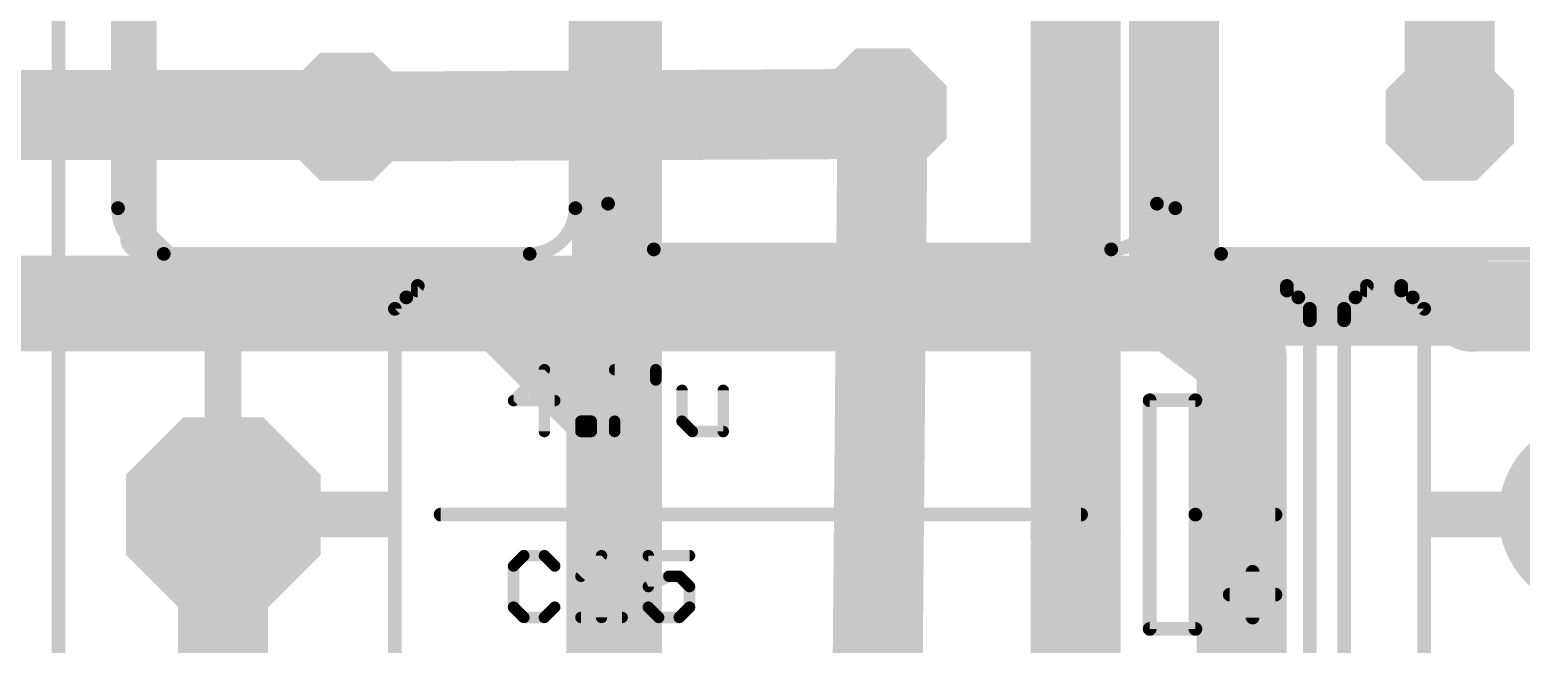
# Model space of a CAD drawing. Header units: inches. Extents: x -5 to 142, y -3 to 122.
# Drawn here: x 102.23 to 118.79, y 42.81 to 49.64 of the extents above; entities that cross this region are included whole.
import ezdxf

# ---------------------------------------------------------------- set-up
doc = ezdxf.new("R2010")
doc.units = ezdxf.units.IN
doc.header["$MEASUREMENT"] = 0
for name, color, linetype in [('1', 22, 'Continuous'), ('15', 22, 'Continuous'), ('16', 175, 'Continuous'), ('17', 82, 'Continuous'), ('18', 82, 'Continuous'), ('2', 175, 'Continuous'), ('21', 253, 'Continuous'), ('25', 253, 'Continuous'), ('27', 253, 'Continuous'), ('51', 253, 'Continuous')]:
    doc.layers.add(name, color=color, linetype=linetype)

# ---------------------------------------------------------------- blocks, each defined once
blk = doc.blocks.new('OCTAGONP')
at = {"const_width": 0.5}
blk.add_lwpolyline([(-0.25, -0.1036), (-0.25, 0.1036), (-0.1036, 0.25), (0.1036, 0.25), (0.25, 0.1036), (0.25, -0.1036), (0.1036, -0.25), (-0.1036, -0.25), (-0.25, -0.1036), (-0.25, 0.1036)], dxfattribs=at)
blk = doc.blocks.new('ROUNDP')
at = {"const_width": 0.5}
blk.add_lwpolyline([(0, -0.25, 1), (0, 0.25, 1), (0, -0.25)], format="xyb", dxfattribs=at)
blk = doc.blocks.new('RECT')
blk.add_solid([(-0.5, -0.5), (0.5, -0.5), (-0.5, 0.5), (0.5, 0.5)])
blk = doc.blocks.new('ROUNDV')
at = {"const_width": 0.5}
blk.add_lwpolyline([(0, -0.25, 1), (0, 0.25, 1), (0, -0.25)], format="xyb", dxfattribs=at)

msp = doc.modelspace()

# ---------------------------------------------------------------- linework, layer by layer
at = {"layer": '1', "const_width": 1}
for points in [[(105.75, 48.67), (111.65, 48.7012)], [(111.65, 48.7012), (111.7, 48.72)], [(97.875, 48.6875), (105.7325, 48.6875)], [(105.7325, 48.6875), (105.75, 48.67)], [(101.8438, 46.5625), (101.25, 45.9688)], [(107.5, 46.5625), (101.8438, 46.5625)], [(108.6875, 45.375), (107.5, 46.5625)], [(118.25, 46.5625), (121.6875, 46.5625)], [(108.6875, 42.0312), (108.6875, 45.375)], [(104.375, 44.245), (104.38, 44.25)], [(104.375, 36.375), (104.375, 44.245)]]:
    msp.add_lwpolyline(points, dxfattribs=at)
at = {"layer": '1', "const_width": 0.5}
for points in [[(111.7878, 48.4859, 1), (111.6122, 48.9541)], [(111.6513, 48.4513, 1), (111.6487, 48.9512)], [(105.9093, 48.8643, 1), (105.5557, 48.5107)], [(105.7487, 48.92, 1), (105.7513, 48.42)], [(105.5732, 48.4932, 1), (105.9268, 48.8468)], [(105.7325, 48.4375, 1), (105.7325, 48.9375)], [(111.5622, 48.9353, 1), (111.7378, 48.4672)], [(102.0205, 46.3857, 1), (101.667, 46.7393)], [(107.6768, 46.7393, 1), (107.3232, 46.3857)], [(107.5, 46.3125, 1), (107.5, 46.8125)], [(118.25, 46.8125, 1), (118.25, 46.3125)], [(108.9375, 45.375, 1), (108.4375, 45.375)], [(108.5107, 45.1982, 1), (108.8643, 45.5518)], [(104.625, 44.245, 1), (104.125, 44.245)], [(104.5568, 44.0732, 1), (104.2032, 44.4268)], [(104.1982, 44.4218, 1), (104.5518, 44.0682)]]:
    msp.add_lwpolyline(points, format="xyb", dxfattribs=at)
at = {"layer": '15'}
for points, const_width in [([(103.4375, 61.6875), (103.4375, 47.3125)], 0.4064), ([(108.75, 41.4688), (108.75, 58.6875)], 1), ([(113.8438, 44.0312), (113.8438, 58.0625)], 1), ([(111.7, 48.7175), (111.6063, 37.9638)], 1), ([(111.7, 48.72), (111.7, 48.7175)], 1), ([(103.4375, 47.3125), (104.375, 46.375)], 0.4064), ([(104.375, 46.375), (104.375, 44.255)], 0.4064), ([(104.375, 44.255), (104.38, 44.25)], 0.4064)]:
    msp.add_lwpolyline(points, dxfattribs=dict(at, const_width=const_width))
for points, const_width in [([(111.95, 48.72, 1), (111.45, 48.72)], 0.5), ([(111.95, 48.7153, 1), (111.45, 48.7197)], 0.5), ([(111.45, 48.7175, 1), (111.95, 48.7175)], 0.5), ([(103.3359, 47.3125, 1), (103.5391, 47.3125)], 0.2032), ([(103.5093, 47.3843, 1), (103.3657, 47.2407)], 0.2032), ([(104.4766, 46.375, 1), (104.2734, 46.375)], 0.2032), ([(104.3032, 46.3032, 1), (104.4468, 46.4468)], 0.2032), ([(104.4468, 44.3268, 1), (104.3032, 44.1832)], 0.2032), ([(104.3082, 44.1782, 1), (104.4518, 44.3218)], 0.2032), ([(104.2734, 44.255, 1), (104.4766, 44.255)], 0.2032), ([(113.5938, 44.0312, 1), (114.0938, 44.0312)], 0.5)]:
    msp.add_lwpolyline(points, format="xyb", dxfattribs=dict(at, const_width=const_width))
at = {"layer": '16', "const_width": 1}
for points in [[(114.9375, 52), (114.9375, 46.5625)], [(114.9375, 46.5625), (99.5, 46.5625)], [(115.6875, 46), (114.9375, 46.5625)], [(115.6875, 41.875), (115.6875, 46)], [(113.8438, 36.1562), (113.8438, 44.0312)]]:
    msp.add_lwpolyline(points, dxfattribs=at)
at = {"layer": '16', "const_width": 0.5}
for points in [[(115.0875, 46.7625, 1), (114.7875, 46.3625)], [(114.9375, 46.3125, 1), (114.9375, 46.8125)], [(114.6875, 46.5625, 1), (115.1875, 46.5625)], [(115.9375, 46, 1), (115.4375, 46)], [(115.5375, 45.8, 1), (115.8375, 46.2)], [(114.0938, 44.0312, 1), (113.5938, 44.0312)]]:
    msp.add_lwpolyline(points, format="xyb", dxfattribs=at)
at = {"layer": '2', "const_width": 1}
for points in [[(118, 50.3125), (118, 48.67)], [(98.3125, 46.625), (118.1875, 46.625)], [(118.1875, 46.625), (118.25, 46.5625)]]:
    msp.add_lwpolyline(points, dxfattribs=at)
at = {"layer": '2', "const_width": 0.5}
for points in [[(117.75, 48.67, 1), (118.25, 48.67)], [(118.3643, 46.8018, 1), (118.0107, 46.4482)], [(118.1875, 46.375, 1), (118.1875, 46.875)], [(118.0732, 46.3857, 1), (118.4268, 46.7393)]]:
    msp.add_lwpolyline(points, format="xyb", dxfattribs=at)
at = {"layer": '21', "const_width": 0.1524}
for points in [[(108.652, 47.704), (108.652, 59.896)], [(114.748, 59.896), (114.748, 47.704)], [(103.21, 47.654), (103.21, 59.846)], [(108.29, 59.846), (108.29, 47.654)], [(114.952, 47.654), (114.952, 59.846)], [(102.548, 53.596), (102.548, 41.404)], [(107.782, 47.146), (103.718, 47.146)], [(114.24, 47.196), (109.16, 47.196)], [(120.54, 47.146), (115.46, 47.146)], [(106.285, 46.536), (106.412, 46.663)], [(106.412, 46.663), (106.539, 46.79)], [(116.318, 46.663), (106.412, 46.663)], [(116.191, 46.79), (106.539, 46.79)], [(106.539, 46.7392), (116.191, 46.7392)], [(116.318, 46.663), (116.191, 46.79)], [(116.191, 46.7392), (116.191, 46.79)], [(116.445, 46.536), (116.318, 46.663)], [(116.953, 46.663), (116.826, 46.536)], [(117.08, 46.79), (116.953, 46.663)], [(117.588, 46.663), (116.953, 46.663)], [(117.461, 46.79), (117.08, 46.79)], [(117.08, 46.7392), (117.461, 46.7392)], [(117.588, 46.663), (117.461, 46.79)], [(117.461, 46.7392), (117.461, 46.79)], [(117.715, 46.536), (117.588, 46.663)], [(106.285, 41.964), (106.285, 46.536)], [(116.826, 46.536), (116.445, 46.536)], [(116.445, 46.4852), (116.445, 46.536)], [(116.445, 46.409), (116.445, 46.4852)], [(116.445, 46.4852), (116.826, 46.4852)], [(116.826, 46.4852), (116.826, 46.536)], [(116.826, 46.409), (116.826, 46.4852)], [(117.715, 46.536), (117.715, 41.964)], [(116.445, 42.218), (116.445, 46.409)], [(116.826, 46.409), (116.445, 46.409)], [(116.826, 42.218), (116.826, 46.409)], [(115.175, 45.52), (114.667, 45.52)], [(114.667, 45.52), (114.667, 42.98)], [(115.175, 44.25), (115.175, 45.52)], [(113.905, 44.25), (106.793, 44.25)], [(116.064, 44.25), (115.175, 44.25)], [(115.175, 42.98), (115.175, 44.25)], [(115.81, 43.107), (115.81, 43.615)], [(116.064, 43.361), (115.556, 43.361)], [(114.667, 42.98), (115.175, 42.98)]]:
    msp.add_lwpolyline(points, dxfattribs=at)
at = {"layer": '21'}
for points, const_width in [([(103.21, 47.654, 0.4142), (103.718, 47.146)], 0.1524), ([(103.2481, 47.654, 1), (103.1719, 47.654)], 0.0762), ([(107.782, 47.146, 0.4142), (108.29, 47.654)], 0.1524), ([(108.3281, 47.654, 1), (108.2519, 47.654)], 0.0762), ([(108.652, 47.704, 0.4142), (109.16, 47.196)], 0.1524), ([(108.6901, 47.704, 1), (108.6139, 47.704)], 0.0762), ([(108.6139, 47.704, 1), (108.6901, 47.704)], 0.0762), ([(114.24, 47.196, 0.4142), (114.748, 47.704)], 0.1524), ([(114.7861, 47.704, 1), (114.7099, 47.704)], 0.0762), ([(114.7099, 47.704, 1), (114.7861, 47.704)], 0.0762), ([(114.952, 47.654, 0.4142), (115.46, 47.146)], 0.1524), ([(114.9901, 47.654, 1), (114.9139, 47.654)], 0.0762), ([(103.1719, 47.654, 1), (103.2481, 47.654)], 0.0762), ([(108.2519, 47.654, 1), (108.3281, 47.654)], 0.0762), ([(114.9139, 47.654, 1), (114.9901, 47.654)], 0.0762), ([(103.718, 47.1841, 1), (103.718, 47.1079)], 0.0762), ([(103.718, 47.1079, 1), (103.718, 47.1841)], 0.0762), ([(107.782, 47.1841, 1), (107.782, 47.1079)], 0.0762), ([(107.782, 47.1079, 1), (107.782, 47.1841)], 0.0762), ([(109.16, 47.2341, 1), (109.16, 47.1579)], 0.0762), ([(109.16, 47.1579, 1), (109.16, 47.2341)], 0.0762), ([(114.24, 47.2341, 1), (114.24, 47.1579)], 0.0762), ([(114.24, 47.1579, 1), (114.24, 47.2341)], 0.0762), ([(115.46, 47.1841, 1), (115.46, 47.1079)], 0.0762), ([(115.46, 47.1079, 1), (115.46, 47.1841)], 0.0762), ([(106.412, 46.7011, 1), (106.412, 46.6249)], 0.0762), ([(106.3851, 46.6899, 1), (106.4389, 46.6361)], 0.0762), ([(106.4389, 46.6361, 1), (106.3851, 46.6899)], 0.0762), ([(106.539, 46.8281, 1), (106.539, 46.7519)], 0.0762), ([(106.539, 46.7773, 1), (106.539, 46.7011)], 0.0762), ([(106.5659, 46.7631, 1), (106.5121, 46.8169)], 0.0762), ([(116.2291, 46.79, 1), (116.1529, 46.79)], 0.0762), ([(116.1529, 46.7392, 1), (116.2291, 46.7392)], 0.0762), ([(116.2179, 46.8169, 1), (116.1641, 46.7631)], 0.0762), ([(116.191, 46.7519, 1), (116.191, 46.8281)], 0.0762), ([(116.191, 46.7011, 1), (116.191, 46.7773)], 0.0762), ([(116.3449, 46.6899, 1), (116.2911, 46.6361)], 0.0762), ([(116.2911, 46.6361, 1), (116.3449, 46.6899)], 0.0762), ([(116.318, 46.6249, 1), (116.318, 46.7011)], 0.0762), ([(116.953, 46.7011, 1), (116.953, 46.6249)], 0.0762), ([(116.9261, 46.6899, 1), (116.9799, 46.6361)], 0.0762), ([(116.9799, 46.6361, 1), (116.9261, 46.6899)], 0.0762), ([(117.08, 46.8281, 1), (117.08, 46.7519)], 0.0762), ([(117.08, 46.7773, 1), (117.08, 46.7011)], 0.0762), ([(117.1069, 46.7631, 1), (117.0531, 46.8169)], 0.0762), ([(117.4991, 46.79, 1), (117.4229, 46.79)], 0.0762), ([(117.4229, 46.7392, 1), (117.4991, 46.7392)], 0.0762), ([(117.4879, 46.8169, 1), (117.4341, 46.7631)], 0.0762), ([(117.461, 46.7519, 1), (117.461, 46.8281)], 0.0762), ([(117.461, 46.7011, 1), (117.461, 46.7773)], 0.0762), ([(117.6149, 46.6899, 1), (117.5611, 46.6361)], 0.0762), ([(117.5611, 46.6361, 1), (117.6149, 46.6899)], 0.0762), ([(117.588, 46.6249, 1), (117.588, 46.7011)], 0.0762), ([(106.3231, 46.536, 1), (106.2469, 46.536)], 0.0762), ([(106.2581, 46.5629, 1), (106.3119, 46.5091)], 0.0762), ([(116.445, 46.5741, 1), (116.445, 46.4979)], 0.0762), ([(116.4831, 46.536, 1), (116.4069, 46.536)], 0.0762), ([(116.4831, 46.4852, 1), (116.4069, 46.4852)], 0.0762), ([(116.445, 46.5233, 1), (116.445, 46.4471)], 0.0762), ([(116.4181, 46.5091, 1), (116.4719, 46.5629)], 0.0762), ([(116.8641, 46.536, 1), (116.7879, 46.536)], 0.0762), ([(116.8641, 46.4852, 1), (116.7879, 46.4852)], 0.0762), ([(116.7991, 46.5629, 1), (116.8529, 46.5091)], 0.0762), ([(116.826, 46.4979, 1), (116.826, 46.5741)], 0.0762), ([(116.826, 46.4471, 1), (116.826, 46.5233)], 0.0762), ([(117.7531, 46.536, 1), (117.6769, 46.536)], 0.0762), ([(117.6881, 46.5091, 1), (117.7419, 46.5629)], 0.0762), ([(116.4069, 46.4852, 1), (116.4831, 46.4852)], 0.0762), ([(116.4831, 46.409, 1), (116.4069, 46.409)], 0.0762), ([(116.445, 46.4471, 1), (116.445, 46.3709)], 0.0762), ([(116.4069, 46.409, 1), (116.4831, 46.409)], 0.0762), ([(116.7879, 46.4852, 1), (116.8641, 46.4852)], 0.0762), ([(116.8641, 46.409, 1), (116.7879, 46.409)], 0.0762), ([(116.7879, 46.409, 1), (116.8641, 46.409)], 0.0762), ([(116.826, 46.3709, 1), (116.826, 46.4471)], 0.0762), ([(114.667, 45.5581, 1), (114.667, 45.4819)], 0.0762), ([(114.7051, 45.52, 1), (114.6289, 45.52)], 0.0762), ([(115.2131, 45.52, 1), (115.1369, 45.52)], 0.0762), ([(115.175, 45.4819, 1), (115.175, 45.5581)], 0.0762), ([(106.793, 44.2881, 1), (106.793, 44.2119)], 0.0762), ([(113.905, 44.2119, 1), (113.905, 44.2881)], 0.0762), ([(115.175, 44.2881, 1), (115.175, 44.2119)], 0.0762), ([(115.2131, 44.25, 1), (115.1369, 44.25)], 0.0762), ([(115.1369, 44.25, 1), (115.2131, 44.25)], 0.0762), ([(116.064, 44.2119, 1), (116.064, 44.2881)], 0.0762), ([(115.8481, 43.615, 1), (115.7719, 43.615)], 0.0762), ([(115.556, 43.3991, 1), (115.556, 43.3229)], 0.0762), ([(116.064, 43.3229, 1), (116.064, 43.3991)], 0.0762), ([(115.7719, 43.107, 1), (115.8481, 43.107)], 0.0762), ([(114.667, 43.0181, 1), (114.667, 42.9419)], 0.0762), ([(114.6289, 42.98, 1), (114.7051, 42.98)], 0.0762), ([(115.1369, 42.98, 1), (115.2131, 42.98)], 0.0762), ([(115.175, 42.9419, 1), (115.175, 43.0181)], 0.0762)]:
    msp.add_lwpolyline(points, format="xyb", dxfattribs=dict(at, const_width=const_width))
at = {"layer": '25', "const_width": 0.127}
for points in [[(107.7169, 43.7939), (107.6025, 43.6795)], [(107.6025, 43.6795), (107.6025, 43.2219)], [(107.9457, 43.7939), (107.7169, 43.7939)], [(108.0601, 43.6795), (107.9457, 43.7939)], [(108.3509, 43.5651), (108.5797, 43.7939)], [(108.5797, 43.7939), (108.5797, 43.1075)], [(109.5569, 43.7939), (109.0993, 43.7939)], [(109.0993, 43.7939), (109.0993, 43.4507)], [(109.0993, 43.4507), (109.3281, 43.5651)], [(109.3281, 43.5651), (109.4425, 43.5651)], [(109.4425, 43.5651), (109.5569, 43.4507)], [(109.5569, 43.4507), (109.5569, 43.2219)], [(107.6025, 43.2219), (107.7169, 43.1075)], [(107.9457, 43.1075), (108.0601, 43.2219)], [(109.2137, 43.1075), (109.0993, 43.2219)], [(109.5569, 43.2219), (109.4425, 43.1075)], [(107.7169, 43.1075), (107.9457, 43.1075)], [(108.3509, 43.1075), (108.8085, 43.1075)], [(109.4425, 43.1075), (109.2137, 43.1075)]]:
    msp.add_lwpolyline(points, dxfattribs=at)
at = {"layer": '25', "const_width": 0.0635}
for points in [[(107.58, 43.7019, 1), (107.625, 43.657)], [(107.6343, 43.6795, 1), (107.5708, 43.6795)], [(107.7169, 43.8256, 1), (107.7169, 43.7621)], [(107.7393, 43.7714, 1), (107.6944, 43.8163)], [(107.9681, 43.8163, 1), (107.9232, 43.7714)], [(107.9457, 43.7621, 1), (107.9457, 43.8256)], [(108.0376, 43.657, 1), (108.0825, 43.7019)], [(108.6115, 43.7939, 1), (108.548, 43.7939)], [(108.6022, 43.7714, 1), (108.5573, 43.8163)], [(109.0993, 43.8256, 1), (109.0993, 43.7621)], [(109.1311, 43.7939, 1), (109.0676, 43.7939)], [(109.5569, 43.7621, 1), (109.5569, 43.8256)], [(108.3285, 43.5875, 1), (108.3734, 43.5426)], [(109.3281, 43.5968, 1), (109.3281, 43.5333)], [(109.3423, 43.5367, 1), (109.3139, 43.5935)], [(109.465, 43.5875, 1), (109.4201, 43.5426)], [(109.4425, 43.5333, 1), (109.4425, 43.5968)], [(109.0851, 43.4791, 1), (109.1135, 43.4223)], [(109.0676, 43.4507, 1), (109.1311, 43.4507)], [(109.5887, 43.4507, 1), (109.5252, 43.4507)], [(109.5345, 43.4282, 1), (109.5794, 43.4731)], [(107.625, 43.2443, 1), (107.58, 43.1994)], [(107.5708, 43.2219, 1), (107.6343, 43.2219)], [(108.0825, 43.1994, 1), (108.0376, 43.2443)], [(109.1218, 43.2443, 1), (109.0769, 43.1994)], [(109.5252, 43.2219, 1), (109.5887, 43.2219)], [(109.5794, 43.1994, 1), (109.5345, 43.2443)], [(107.7169, 43.1393, 1), (107.7169, 43.0757)], [(107.6944, 43.085, 1), (107.7393, 43.13)], [(107.9232, 43.13, 1), (107.9681, 43.085)], [(107.9457, 43.0757, 1), (107.9457, 43.1393)], [(108.3509, 43.1393, 1), (108.3509, 43.0757)], [(108.548, 43.1075, 1), (108.6115, 43.1075)], [(108.8085, 43.0757, 1), (108.8085, 43.1393)], [(109.2137, 43.1393, 1), (109.2137, 43.0757)], [(109.1913, 43.085, 1), (109.2362, 43.13)], [(109.4201, 43.13, 1), (109.465, 43.085)], [(109.4425, 43.0757, 1), (109.4425, 43.1393)]]:
    msp.add_lwpolyline(points, format="xyb", dxfattribs=at)
at = {"layer": '27', "const_width": 0.127}
for points in [[(107.9457, 45.8597), (107.6025, 45.5165)], [(107.9457, 45.1733), (107.9457, 45.8597)], [(108.7251, 45.8597), (109.1827, 45.8597)], [(109.1827, 45.8597), (109.1827, 45.7453)], [(109.1827, 45.7453), (108.7251, 45.2877)], [(107.6025, 45.5165), (108.0601, 45.5165)], [(109.4735, 45.6309), (109.4735, 45.2877)], [(109.9311, 45.1733), (109.9311, 45.6309)], [(108.3509, 45.1733), (108.3509, 45.2877)], [(108.3509, 45.2877), (108.4653, 45.2877)], [(108.4653, 45.1733), (108.3509, 45.1733)], [(108.4653, 45.2877), (108.4653, 45.1733)], [(108.7251, 45.2877), (108.7251, 45.1733)], [(109.4735, 45.2877), (109.5879, 45.1733)], [(109.5879, 45.1733), (109.9311, 45.1733)]]:
    msp.add_lwpolyline(points, dxfattribs=at)
at = {"layer": '27', "const_width": 0.0635}
for points in [[(107.9774, 45.8597, 1), (107.9139, 45.8597)], [(107.9681, 45.8372, 1), (107.9232, 45.8821)], [(108.7251, 45.8914, 1), (108.7251, 45.8279)], [(109.2145, 45.8597, 1), (109.151, 45.8597)], [(109.1827, 45.8279, 1), (109.1827, 45.8914)], [(109.151, 45.7453, 1), (109.2145, 45.7453)], [(109.2052, 45.7228, 1), (109.1603, 45.7677)], [(107.6025, 45.5482, 1), (107.6025, 45.4847)], [(107.58, 45.5389, 1), (107.625, 45.494)], [(108.0601, 45.4847, 1), (108.0601, 45.5482)], [(109.5053, 45.6309, 1), (109.4418, 45.6309)], [(109.9629, 45.6309, 1), (109.8994, 45.6309)], [(108.3827, 45.2877, 1), (108.3192, 45.2877)], [(108.3509, 45.3194, 1), (108.3509, 45.2559)], [(108.3509, 45.2051, 1), (108.3509, 45.1416)], [(108.4971, 45.2877, 1), (108.4336, 45.2877)], [(108.4653, 45.2559, 1), (108.4653, 45.3194)], [(108.4653, 45.1416, 1), (108.4653, 45.2051)], [(108.7569, 45.2877, 1), (108.6934, 45.2877)], [(108.7027, 45.3101, 1), (108.7476, 45.2652)], [(109.4418, 45.2877, 1), (109.5053, 45.2877)], [(109.496, 45.3101, 1), (109.4511, 45.2652)], [(109.5879, 45.2051, 1), (109.5879, 45.1416)], [(109.5655, 45.1508, 1), (109.6104, 45.1958)], [(109.9311, 45.1416, 1), (109.9311, 45.2051)], [(107.9139, 45.1733, 1), (107.9774, 45.1733)], [(108.3192, 45.1733, 1), (108.3827, 45.1733)], [(108.4336, 45.1733, 1), (108.4971, 45.1733)], [(108.6934, 45.1733, 1), (108.7569, 45.1733)], [(109.8994, 45.1733, 1), (109.9629, 45.1733)]]:
    msp.add_lwpolyline(points, format="xyb", dxfattribs=at)
at = {"layer": '51', "const_width": 0.508}
for points in [[(104.38, 44.25), (105.523, 44.25)], [(119.62, 44.25), (118.477, 44.25)]]:
    msp.add_lwpolyline(points, dxfattribs=at)
at = {"layer": '51', "const_width": 0.254}
for points in [[(104.38, 44.377, 1), (104.38, 44.123)], [(105.523, 44.123, 1), (105.523, 44.377)], [(118.477, 44.377, 1), (118.477, 44.123)]]:
    msp.add_lwpolyline(points, format="xyb", dxfattribs=at)

# ---------------------------------------------------------------- block references
at = {"layer": '17'}
for name, p, xscale, yscale, rotation in [('OCTAGONP', (105.75, 48.67), 1.4224, 1.4224, 90), ('ROUNDP', (105.75, 48.67), 1.4224, 1.4224, 90), ('ROUNDP', (105.75, 48.67), 1.4224, 1.4224, 90), ('OCTAGONP', (105.75, 48.67), 1.4224, 1.4224, 90), ('OCTAGONP', (111.7, 48.72), 1.4224, 1.4224, 90), ('ROUNDP', (111.7, 48.72), 1.4224, 1.4224, 90), ('ROUNDP', (111.7, 48.72), 1.4224, 1.4224, 90), ('OCTAGONP', (111.7, 48.72), 1.4224, 1.4224, 90), ('OCTAGONP', (118, 48.67), 1.4224, 1.4224, 270), ('ROUNDP', (118, 48.67), 1.4224, 1.4224, 270), ('ROUNDP', (118, 48.67), 1.4224, 1.4224, 270), ('OCTAGONP', (118, 48.67), 1.4224, 1.4224, 270), ('OCTAGONP', (104.38, 44.25), 2.159, 2.159, 180), ('OCTAGONP', (104.38, 44.25), 2.159, 2.159, 180), ('ROUNDP', (119.62, 44.25), 2.159, 2.159, 180), ('ROUNDP', (119.62, 44.25), 2.159, 2.159, 180), ('ROUNDP', (104.38, 44.25), 1.2192, 1.2192, 180), ('ROUNDP', (104.38, 44.25), 1.2192, 1.2192, 180)]:
    msp.add_blockref(name, p, dxfattribs=dict(at, xscale=xscale, yscale=yscale, rotation=rotation))
at = {"layer": '18'}
for p, xscale, yscale in [((118.25, 46.5625), 1.0064, 1.0064), ((118.25, 46.5625), 1.0064, 1.0064), ((118.25, 46.5625), 0.9048, 0.9048), ((118.25, 46.5625), 0.9048, 0.9048), ((113.8438, 44.0312), 1.0064, 1.0064), ((113.8438, 44.0312), 1.0064, 1.0064), ((113.8438, 44.0312), 0.9048, 0.9048), ((113.8438, 44.0312), 0.9048, 0.9048)]:
    msp.add_blockref('ROUNDV', p, dxfattribs=dict(at, xscale=xscale, yscale=yscale))
at = {"layer": '21', "rotation": 180}
for p, xscale, yscale in [((114.032, 44.25), 0.508, 2.54), ((105.904, 44.25), 0.762, 0.508), ((118.096, 44.25), 0.762, 0.508)]:
    msp.add_blockref('RECT', p, dxfattribs=dict(at, xscale=xscale, yscale=yscale))

doc.saveas('drawing.dxf')
